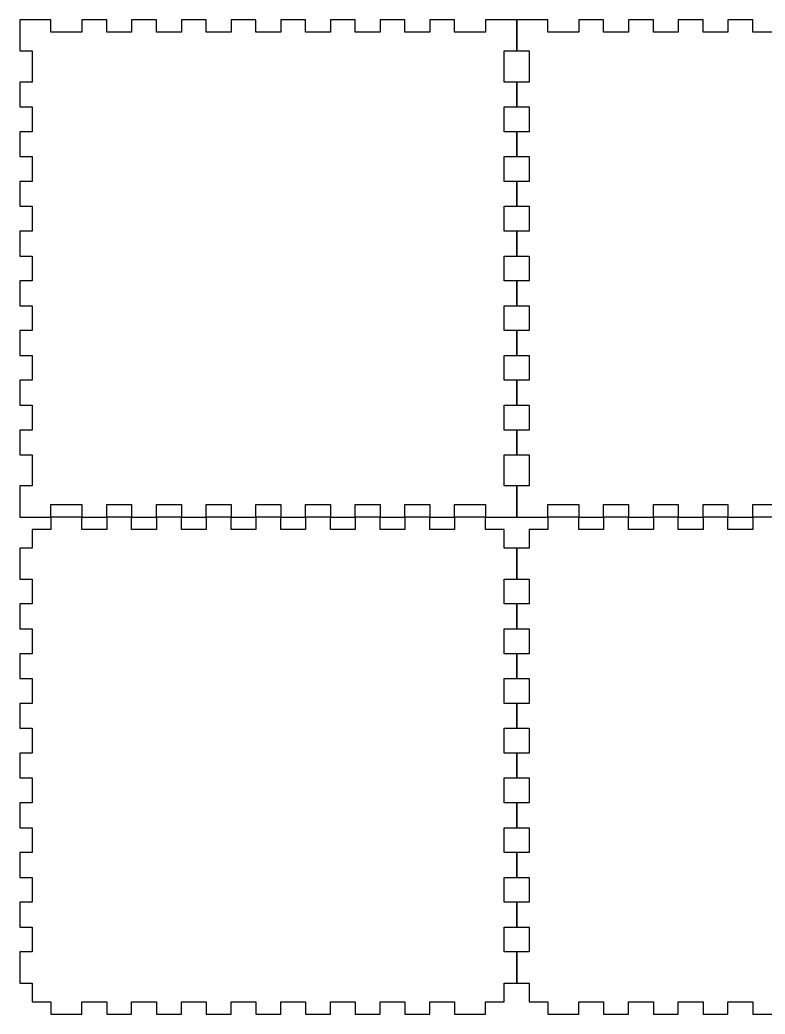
# Model space of a CAD drawing. Header units: centimetres. Extents: x -12 to 12, y -8 to 8.
# Drawn here: x -12 to 0, y -8 to 8 of the extents above; entities that cross this region are included whole.
import ezdxf

# ---------------------------------------------------------------- set-up
doc = ezdxf.new("R2010")
doc.units = ezdxf.units.CM
doc.header["$MEASUREMENT"] = 0
doc.layers.add('layer 1', color=7, linetype='Continuous')

msp = doc.modelspace()

# ---------------------------------------------------------------- linework, layer by layer
at = {"layer": 'layer 1', "lineweight": 25}
for points in [[(-12, 8), (-12, 8), (-11.5, 8), (-11.5, 8), (-11.5, 8), (-11.5, 8), (-11.5, 7.8), (-11.5, 7.8), (-11.5, 7.8), (-11.5, 7.8), (-11, 7.8), (-11, 7.8), (-11, 7.8), (-11, 7.8), (-11, 8), (-11, 8), (-11, 8), (-11, 8), (-10.6, 8), (-10.6, 8), (-10.6, 8), (-10.6, 8), (-10.6, 7.8), (-10.6, 7.8), (-10.6, 7.8), (-10.6, 7.8), (-10.2, 7.8), (-10.2, 7.8), (-10.2, 7.8), (-10.2, 7.8), (-10.2, 8), (-10.2, 8), (-10.2, 8), (-10.2, 8), (-9.8, 8), (-9.8, 8), (-9.8, 8), (-9.8, 8), (-9.8, 7.8), (-9.8, 7.8), (-9.8, 7.8), (-9.8, 7.8), (-9.4, 7.8), (-9.4, 7.8), (-9.4, 7.8), (-9.4, 7.8), (-9.4, 8), (-9.4, 8), (-9.4, 8), (-9.4, 8), (-9, 8), (-9, 8), (-9, 8), (-9, 8), (-9, 7.8), (-9, 7.8), (-9, 7.8), (-9, 7.8), (-8.6, 7.8), (-8.6, 7.8), (-8.6, 7.8), (-8.6, 7.8), (-8.6, 8), (-8.6, 8), (-8.6, 8), (-8.6, 8), (-8.2, 8), (-8.2, 8), (-8.2, 8), (-8.2, 8), (-8.2, 7.8), (-8.2, 7.8), (-8.2, 7.8), (-8.2, 7.8), (-7.8, 7.8), (-7.8, 7.8), (-7.8, 7.8), (-7.8, 7.8), (-7.8, 8), (-7.8, 8), (-7.8, 8), (-7.8, 8), (-7.4, 8), (-7.4, 8), (-7.4, 8), (-7.4, 8), (-7.4, 7.8), (-7.4, 7.8), (-7.4, 7.8), (-7.4, 7.8), (-7, 7.8), (-7, 7.8), (-7, 7.8), (-7, 7.8), (-7, 8), (-7, 8), (-7, 8), (-7, 8), (-6.6, 8), (-6.6, 8), (-6.6, 8), (-6.6, 8), (-6.6, 7.8), (-6.6, 7.8), (-6.6, 7.8), (-6.6, 7.8), (-6.2, 7.8), (-6.2, 7.8), (-6.2, 7.8), (-6.2, 7.8), (-6.2, 8), (-6.2, 8), (-6.2, 8), (-6.2, 8), (-5.8, 8), (-5.8, 8), (-5.8, 8), (-5.8, 8), (-5.8, 7.8), (-5.8, 7.8), (-5.8, 7.8), (-5.8, 7.8), (-5.4, 7.8), (-5.4, 7.8), (-5.4, 7.8), (-5.4, 7.8), (-5.4, 8), (-5.4, 8), (-5.4, 8), (-5.4, 8), (-5, 8), (-5, 8), (-5, 8), (-5, 8), (-5, 7.8), (-5, 7.8), (-5, 7.8), (-5, 7.8), (-4.5, 7.8), (-4.5, 7.8), (-4.5, 7.8), (-4.5, 7.8), (-4.5, 8), (-4.5, 8), (-4.5, 8), (-4.5, 8), (-4, 8), (-4, 8), (-4, 8), (-4, 8), (-4, 7.5), (-4, 7.5), (-4, 7.5), (-4, 7.5), (-4.2, 7.5), (-4.2, 7.5), (-4.2, 7.5), (-4.2, 7.5), (-4.2, 7), (-4.2, 7), (-4.2, 7), (-4.2, 7), (-4, 7), (-4, 7), (-4, 7), (-4, 7), (-4, 6.6), (-4, 6.6), (-4, 6.6), (-4, 6.6), (-4.2, 6.6), (-4.2, 6.6), (-4.2, 6.6), (-4.2, 6.6), (-4.2, 6.2), (-4.2, 6.2), (-4.2, 6.2), (-4.2, 6.2), (-4, 6.2), (-4, 6.2), (-4, 6.2), (-4, 6.2), (-4, 5.8), (-4, 5.8), (-4, 5.8), (-4, 5.8), (-4.2, 5.8), (-4.2, 5.8), (-4.2, 5.8), (-4.2, 5.8), (-4.2, 5.4), (-4.2, 5.4), (-4.2, 5.4), (-4.2, 5.4), (-4, 5.4), (-4, 5.4), (-4, 5.4), (-4, 5.4), (-4, 5), (-4, 5), (-4, 5), (-4, 5), (-4.2, 5), (-4.2, 5), (-4.2, 5), (-4.2, 5), (-4.2, 4.6), (-4.2, 4.6), (-4.2, 4.6), (-4.2, 4.6), (-4, 4.6), (-4, 4.6), (-4, 4.6), (-4, 4.6), (-4, 4.2), (-4, 4.2), (-4, 4.2), (-4, 4.2), (-4.2, 4.2), (-4.2, 4.2), (-4.2, 4.2), (-4.2, 4.2), (-4.2, 3.8), (-4.2, 3.8), (-4.2, 3.8), (-4.2, 3.8), (-4, 3.8), (-4, 3.8), (-4, 3.8), (-4, 3.8), (-4, 3.4), (-4, 3.4), (-4, 3.4), (-4, 3.4), (-4.2, 3.4), (-4.2, 3.4), (-4.2, 3.4), (-4.2, 3.4), (-4.2, 3), (-4.2, 3), (-4.2, 3), (-4.2, 3), (-4, 3), (-4, 3), (-4, 3), (-4, 3), (-4, 2.6), (-4, 2.6), (-4, 2.6), (-4, 2.6), (-4.2, 2.6), (-4.2, 2.6), (-4.2, 2.6), (-4.2, 2.6), (-4.2, 2.2), (-4.2, 2.2), (-4.2, 2.2), (-4.2, 2.2), (-4, 2.2), (-4, 2.2), (-4, 2.2), (-4, 2.2), (-4, 1.8), (-4, 1.8), (-4, 1.8), (-4, 1.8), (-4.2, 1.8), (-4.2, 1.8), (-4.2, 1.8), (-4.2, 1.8), (-4.2, 1.4), (-4.2, 1.4), (-4.2, 1.4), (-4.2, 1.4), (-4, 1.4), (-4, 1.4), (-4, 1.4), (-4, 1.4), (-4, 1), (-4, 1), (-4, 1), (-4, 1), (-4.2, 1), (-4.2, 1), (-4.2, 1), (-4.2, 1), (-4.2, 0.5), (-4.2, 0.5), (-4.2, 0.5), (-4.2, 0.5), (-4, 0.5), (-4, 0.5), (-4, 0.5), (-4, 0.5), (-4, 0), (-4, 0), (-4, 0), (-4, 0), (-4.5, 0), (-4.5, 0), (-4.5, 0), (-4.5, 0), (-4.5, 0.2), (-4.5, 0.2), (-4.5, 0.2), (-4.5, 0.2), (-5, 0.2), (-5, 0.2), (-5, 0.2), (-5, 0.2), (-5, 0), (-5, 0), (-5, 0), (-5, 0), (-5.4, 0), (-5.4, 0), (-5.4, 0), (-5.4, 0), (-5.4, 0.2), (-5.4, 0.2), (-5.4, 0.2), (-5.4, 0.2), (-5.8, 0.2), (-5.8, 0.2), (-5.8, 0.2), (-5.8, 0.2), (-5.8, 0), (-5.8, 0), (-5.8, 0), (-5.8, 0), (-6.2, 0), (-6.2, 0), (-6.2, 0), (-6.2, 0), (-6.2, 0.2), (-6.2, 0.2), (-6.2, 0.2), (-6.2, 0.2), (-6.6, 0.2), (-6.6, 0.2), (-6.6, 0.2), (-6.6, 0.2), (-6.6, 0), (-6.6, 0), (-6.6, 0), (-6.6, 0), (-7, 0), (-7, 0), (-7, 0), (-7, 0), (-7, 0.2), (-7, 0.2), (-7, 0.2), (-7, 0.2), (-7.4, 0.2), (-7.4, 0.2), (-7.4, 0.2), (-7.4, 0.2), (-7.4, 0), (-7.4, 0), (-7.4, 0), (-7.4, 0), (-7.8, 0), (-7.8, 0), (-7.8, 0), (-7.8, 0), (-7.8, 0.2), (-7.8, 0.2), (-7.8, 0.2), (-7.8, 0.2), (-8.2, 0.2), (-8.2, 0.2), (-8.2, 0.2), (-8.2, 0.2), (-8.2, 0), (-8.2, 0), (-8.2, 0), (-8.2, 0), (-8.6, 0), (-8.6, 0), (-8.6, 0), (-8.6, 0), (-8.6, 0.2), (-8.6, 0.2), (-8.6, 0.2), (-8.6, 0.2), (-9, 0.2), (-9, 0.2), (-9, 0.2), (-9, 0.2), (-9, 0), (-9, 0), (-9, 0), (-9, 0), (-9.4, 0), (-9.4, 0), (-9.4, 0), (-9.4, 0), (-9.4, 0.2), (-9.4, 0.2), (-9.4, 0.2), (-9.4, 0.2), (-9.8, 0.2), (-9.8, 0.2), (-9.8, 0.2), (-9.8, 0.2), (-9.8, 0), (-9.8, 0), (-9.8, 0), (-9.8, 0), (-10.2, 0), (-10.2, 0), (-10.2, 0), (-10.2, 0), (-10.2, 0.2), (-10.2, 0.2), (-10.2, 0.2), (-10.2, 0.2), (-10.6, 0.2), (-10.6, 0.2), (-10.6, 0.2), (-10.6, 0.2), (-10.6, 0), (-10.6, 0), (-10.6, 0), (-10.6, 0), (-11, 0), (-11, 0), (-11, 0), (-11, 0), (-11, 0.2), (-11, 0.2), (-11, 0.2), (-11, 0.2), (-11.5, 0.2), (-11.5, 0.2), (-11.5, 0.2), (-11.5, 0.2), (-11.5, 0), (-11.5, 0), (-11.5, 0), (-11.5, 0), (-12, 0), (-12, 0), (-12, 0), (-12, 0), (-12, 0.5), (-12, 0.5), (-12, 0.5), (-12, 0.5), (-11.8, 0.5), (-11.8, 0.5), (-11.8, 0.5), (-11.8, 0.5), (-11.8, 1), (-11.8, 1), (-11.8, 1), (-11.8, 1), (-12, 1), (-12, 1), (-12, 1), (-12, 1), (-12, 1.4), (-12, 1.4), (-12, 1.4), (-12, 1.4), (-11.8, 1.4), (-11.8, 1.4), (-11.8, 1.4), (-11.8, 1.4), (-11.8, 1.8), (-11.8, 1.8), (-11.8, 1.8), (-11.8, 1.8), (-12, 1.8), (-12, 1.8), (-12, 1.8), (-12, 1.8), (-12, 2.2), (-12, 2.2), (-12, 2.2), (-12, 2.2), (-11.8, 2.2), (-11.8, 2.2), (-11.8, 2.2), (-11.8, 2.2), (-11.8, 2.6), (-11.8, 2.6), (-11.8, 2.6), (-11.8, 2.6), (-12, 2.6), (-12, 2.6), (-12, 2.6), (-12, 2.6), (-12, 3), (-12, 3), (-12, 3), (-12, 3), (-11.8, 3), (-11.8, 3), (-11.8, 3), (-11.8, 3), (-11.8, 3.4), (-11.8, 3.4), (-11.8, 3.4), (-11.8, 3.4), (-12, 3.4), (-12, 3.4), (-12, 3.4), (-12, 3.4), (-12, 3.8), (-12, 3.8), (-12, 3.8), (-12, 3.8), (-11.8, 3.8), (-11.8, 3.8), (-11.8, 3.8), (-11.8, 3.8), (-11.8, 4.2), (-11.8, 4.2), (-11.8, 4.2), (-11.8, 4.2), (-12, 4.2), (-12, 4.2), (-12, 4.2), (-12, 4.2), (-12, 4.6), (-12, 4.6), (-12, 4.6), (-12, 4.6), (-11.8, 4.6), (-11.8, 4.6), (-11.8, 4.6), (-11.8, 4.6), (-11.8, 5), (-11.8, 5), (-11.8, 5), (-11.8, 5), (-12, 5), (-12, 5), (-12, 5), (-12, 5), (-12, 5.4), (-12, 5.4), (-12, 5.4), (-12, 5.4), (-11.8, 5.4), (-11.8, 5.4), (-11.8, 5.4), (-11.8, 5.4), (-11.8, 5.8), (-11.8, 5.8), (-11.8, 5.8), (-11.8, 5.8), (-12, 5.8), (-12, 5.8), (-12, 5.8), (-12, 5.8), (-12, 6.2), (-12, 6.2), (-12, 6.2), (-12, 6.2), (-11.8, 6.2), (-11.8, 6.2), (-11.8, 6.2), (-11.8, 6.2), (-11.8, 6.6), (-11.8, 6.6), (-11.8, 6.6), (-11.8, 6.6), (-12, 6.6), (-12, 6.6), (-12, 6.6), (-12, 6.6), (-12, 7), (-12, 7), (-12, 7), (-12, 7), (-11.8, 7), (-11.8, 7), (-11.8, 7), (-11.8, 7), (-11.8, 7.5), (-11.8, 7.5), (-11.8, 7.5), (-11.8, 7.5), (-12, 7.5), (-12, 7.5), (-12, 7.5), (-12, 7.5), (-12, 8), (-12, 8)], [(-4, 8), (-4, 8), (-3.5, 8), (-3.5, 8), (-3.5, 8), (-3.5, 8), (-3.5, 7.8), (-3.5, 7.8), (-3.5, 7.8), (-3.5, 7.8), (-3, 7.8), (-3, 7.8), (-3, 7.8), (-3, 7.8), (-3, 8), (-3, 8), (-3, 8), (-3, 8), (-2.6, 8), (-2.6, 8), (-2.6, 8), (-2.6, 8), (-2.6, 7.8), (-2.6, 7.8), (-2.6, 7.8), (-2.6, 7.8), (-2.2, 7.8), (-2.2, 7.8), (-2.2, 7.8), (-2.2, 7.8), (-2.2, 8), (-2.2, 8), (-2.2, 8), (-2.2, 8), (-1.8, 8), (-1.8, 8), (-1.8, 8), (-1.8, 8), (-1.8, 7.8), (-1.8, 7.8), (-1.8, 7.8), (-1.8, 7.8), (-1.4, 7.8), (-1.4, 7.8), (-1.4, 7.8), (-1.4, 7.8), (-1.4, 8), (-1.4, 8), (-1.4, 8), (-1.4, 8), (-1, 8), (-1, 8), (-1, 8), (-1, 8), (-1, 7.8), (-1, 7.8), (-1, 7.8), (-1, 7.8), (-0.6, 7.8), (-0.6, 7.8), (-0.6, 7.8), (-0.6, 7.8), (-0.6, 8), (-0.6, 8), (-0.6, 8), (-0.6, 8), (-0.2, 8), (-0.2, 8), (-0.2, 8), (-0.2, 8), (-0.2, 7.8), (-0.2, 7.8), (-0.2, 7.8), (-0.2, 7.8), (0.2, 7.8), (0.2, 7.8), (0.2, 7.8), (0.2, 7.8), (0.2, 8), (0.2, 8), (0.2, 8), (0.2, 8), (0.6, 8), (0.6, 8), (0.6, 8), (0.6, 8), (0.6, 7.8), (0.6, 7.8), (0.6, 7.8), (0.6, 7.8), (1, 7.8), (1, 7.8), (1, 7.8), (1, 7.8), (1, 8), (1, 8), (1, 8), (1, 8), (1.4, 8), (1.4, 8), (1.4, 8), (1.4, 8), (1.4, 7.8), (1.4, 7.8), (1.4, 7.8), (1.4, 7.8), (1.8, 7.8), (1.8, 7.8), (1.8, 7.8), (1.8, 7.8), (1.8, 8), (1.8, 8), (1.8, 8), (1.8, 8), (2.2, 8), (2.2, 8), (2.2, 8), (2.2, 8), (2.2, 7.8), (2.2, 7.8), (2.2, 7.8), (2.2, 7.8), (2.6, 7.8), (2.6, 7.8), (2.6, 7.8), (2.6, 7.8), (2.6, 8), (2.6, 8), (2.6, 8), (2.6, 8), (3, 8), (3, 8), (3, 8), (3, 8), (3, 7.8), (3, 7.8), (3, 7.8), (3, 7.8), (3.5, 7.8), (3.5, 7.8), (3.5, 7.8), (3.5, 7.8), (3.5, 8), (3.5, 8), (3.5, 8), (3.5, 8), (4, 8), (4, 8), (4, 8), (4, 8), (4, 7.5), (4, 7.5), (4, 7.5), (4, 7.5), (3.8, 7.5), (3.8, 7.5), (3.8, 7.5), (3.8, 7.5), (3.8, 7), (3.8, 7), (3.8, 7), (3.8, 7), (4, 7), (4, 7), (4, 7), (4, 7), (4, 6.6), (4, 6.6), (4, 6.6), (4, 6.6), (3.8, 6.6), (3.8, 6.6), (3.8, 6.6), (3.8, 6.6), (3.8, 6.2), (3.8, 6.2), (3.8, 6.2), (3.8, 6.2), (4, 6.2), (4, 6.2), (4, 6.2), (4, 6.2), (4, 5.8), (4, 5.8), (4, 5.8), (4, 5.8), (3.8, 5.8), (3.8, 5.8), (3.8, 5.8), (3.8, 5.8), (3.8, 5.4), (3.8, 5.4), (3.8, 5.4), (3.8, 5.4), (4, 5.4), (4, 5.4), (4, 5.4), (4, 5.4), (4, 5), (4, 5), (4, 5), (4, 5), (3.8, 5), (3.8, 5), (3.8, 5), (3.8, 5), (3.8, 4.6), (3.8, 4.6), (3.8, 4.6), (3.8, 4.6), (4, 4.6), (4, 4.6), (4, 4.6), (4, 4.6), (4, 4.2), (4, 4.2), (4, 4.2), (4, 4.2), (3.8, 4.2), (3.8, 4.2), (3.8, 4.2), (3.8, 4.2), (3.8, 3.8), (3.8, 3.8), (3.8, 3.8), (3.8, 3.8), (4, 3.8), (4, 3.8), (4, 3.8), (4, 3.8), (4, 3.4), (4, 3.4), (4, 3.4), (4, 3.4), (3.8, 3.4), (3.8, 3.4), (3.8, 3.4), (3.8, 3.4), (3.8, 3), (3.8, 3), (3.8, 3), (3.8, 3), (4, 3), (4, 3), (4, 3), (4, 3), (4, 2.6), (4, 2.6), (4, 2.6), (4, 2.6), (3.8, 2.6), (3.8, 2.6), (3.8, 2.6), (3.8, 2.6), (3.8, 2.2), (3.8, 2.2), (3.8, 2.2), (3.8, 2.2), (4, 2.2), (4, 2.2), (4, 2.2), (4, 2.2), (4, 1.8), (4, 1.8), (4, 1.8), (4, 1.8), (3.8, 1.8), (3.8, 1.8), (3.8, 1.8), (3.8, 1.8), (3.8, 1.4), (3.8, 1.4), (3.8, 1.4), (3.8, 1.4), (4, 1.4), (4, 1.4), (4, 1.4), (4, 1.4), (4, 1), (4, 1), (4, 1), (4, 1), (3.8, 1), (3.8, 1), (3.8, 1), (3.8, 1), (3.8, 0.5), (3.8, 0.5), (3.8, 0.5), (3.8, 0.5), (4, 0.5), (4, 0.5), (4, 0.5), (4, 0.5), (4, 0), (4, 0), (4, 0), (4, 0), (3.5, 0), (3.5, 0), (3.5, 0), (3.5, 0), (3.5, 0.2), (3.5, 0.2), (3.5, 0.2), (3.5, 0.2), (3, 0.2), (3, 0.2), (3, 0.2), (3, 0.2), (3, 0), (3, 0), (3, 0), (3, 0), (2.6, 0), (2.6, 0), (2.6, 0), (2.6, 0), (2.6, 0.2), (2.6, 0.2), (2.6, 0.2), (2.6, 0.2), (2.2, 0.2), (2.2, 0.2), (2.2, 0.2), (2.2, 0.2), (2.2, 0), (2.2, 0), (2.2, 0), (2.2, 0), (1.8, 0), (1.8, 0), (1.8, 0), (1.8, 0), (1.8, 0.2), (1.8, 0.2), (1.8, 0.2), (1.8, 0.2), (1.4, 0.2), (1.4, 0.2), (1.4, 0.2), (1.4, 0.2), (1.4, 0), (1.4, 0), (1.4, 0), (1.4, 0), (1, 0), (1, 0), (1, 0), (1, 0), (1, 0.2), (1, 0.2), (1, 0.2), (1, 0.2), (0.6, 0.2), (0.6, 0.2), (0.6, 0.2), (0.6, 0.2), (0.6, 0), (0.6, 0), (0.6, 0), (0.6, 0), (0.2, 0), (0.2, 0), (0.2, 0), (0.2, 0), (0.2, 0.2), (0.2, 0.2), (0.2, 0.2), (0.2, 0.2), (-0.2, 0.2), (-0.2, 0.2), (-0.2, 0.2), (-0.2, 0.2), (-0.2, 0), (-0.2, 0), (-0.2, 0), (-0.2, 0), (-0.6, 0), (-0.6, 0), (-0.6, 0), (-0.6, 0), (-0.6, 0.2), (-0.6, 0.2), (-0.6, 0.2), (-0.6, 0.2), (-1, 0.2), (-1, 0.2), (-1, 0.2), (-1, 0.2), (-1, 0), (-1, 0), (-1, 0), (-1, 0), (-1.4, 0), (-1.4, 0), (-1.4, 0), (-1.4, 0), (-1.4, 0.2), (-1.4, 0.2), (-1.4, 0.2), (-1.4, 0.2), (-1.8, 0.2), (-1.8, 0.2), (-1.8, 0.2), (-1.8, 0.2), (-1.8, 0), (-1.8, 0), (-1.8, 0), (-1.8, 0), (-2.2, 0), (-2.2, 0), (-2.2, 0), (-2.2, 0), (-2.2, 0.2), (-2.2, 0.2), (-2.2, 0.2), (-2.2, 0.2), (-2.6, 0.2), (-2.6, 0.2), (-2.6, 0.2), (-2.6, 0.2), (-2.6, 0), (-2.6, 0), (-2.6, 0), (-2.6, 0), (-3, 0), (-3, 0), (-3, 0), (-3, 0), (-3, 0.2), (-3, 0.2), (-3, 0.2), (-3, 0.2), (-3.5, 0.2), (-3.5, 0.2), (-3.5, 0.2), (-3.5, 0.2), (-3.5, 0), (-3.5, 0), (-3.5, 0), (-3.5, 0), (-4, 0), (-4, 0), (-4, 0), (-4, 0), (-4, 0.5), (-4, 0.5), (-4, 0.5), (-4, 0.5), (-3.8, 0.5), (-3.8, 0.5), (-3.8, 0.5), (-3.8, 0.5), (-3.8, 1), (-3.8, 1), (-3.8, 1), (-3.8, 1), (-4, 1), (-4, 1), (-4, 1), (-4, 1), (-4, 1.4), (-4, 1.4), (-4, 1.4), (-4, 1.4), (-3.8, 1.4), (-3.8, 1.4), (-3.8, 1.4), (-3.8, 1.4), (-3.8, 1.8), (-3.8, 1.8), (-3.8, 1.8), (-3.8, 1.8), (-4, 1.8), (-4, 1.8), (-4, 1.8), (-4, 1.8), (-4, 2.2), (-4, 2.2), (-4, 2.2), (-4, 2.2), (-3.8, 2.2), (-3.8, 2.2), (-3.8, 2.2), (-3.8, 2.2), (-3.8, 2.6), (-3.8, 2.6), (-3.8, 2.6), (-3.8, 2.6), (-4, 2.6), (-4, 2.6), (-4, 2.6), (-4, 2.6), (-4, 3), (-4, 3), (-4, 3), (-4, 3), (-3.8, 3), (-3.8, 3), (-3.8, 3), (-3.8, 3), (-3.8, 3.4), (-3.8, 3.4), (-3.8, 3.4), (-3.8, 3.4), (-4, 3.4), (-4, 3.4), (-4, 3.4), (-4, 3.4), (-4, 3.8), (-4, 3.8), (-4, 3.8), (-4, 3.8), (-3.8, 3.8), (-3.8, 3.8), (-3.8, 3.8), (-3.8, 3.8), (-3.8, 4.2), (-3.8, 4.2), (-3.8, 4.2), (-3.8, 4.2), (-4, 4.2), (-4, 4.2), (-4, 4.2), (-4, 4.2), (-4, 4.6), (-4, 4.6), (-4, 4.6), (-4, 4.6), (-3.8, 4.6), (-3.8, 4.6), (-3.8, 4.6), (-3.8, 4.6), (-3.8, 5), (-3.8, 5), (-3.8, 5), (-3.8, 5), (-4, 5), (-4, 5), (-4, 5), (-4, 5), (-4, 5.4), (-4, 5.4), (-4, 5.4), (-4, 5.4), (-3.8, 5.4), (-3.8, 5.4), (-3.8, 5.4), (-3.8, 5.4), (-3.8, 5.8), (-3.8, 5.8), (-3.8, 5.8), (-3.8, 5.8), (-4, 5.8), (-4, 5.8), (-4, 5.8), (-4, 5.8), (-4, 6.2), (-4, 6.2), (-4, 6.2), (-4, 6.2), (-3.8, 6.2), (-3.8, 6.2), (-3.8, 6.2), (-3.8, 6.2), (-3.8, 6.6), (-3.8, 6.6), (-3.8, 6.6), (-3.8, 6.6), (-4, 6.6), (-4, 6.6), (-4, 6.6), (-4, 6.6), (-4, 7), (-4, 7), (-4, 7), (-4, 7), (-3.8, 7), (-3.8, 7), (-3.8, 7), (-3.8, 7), (-3.8, 7.5), (-3.8, 7.5), (-3.8, 7.5), (-3.8, 7.5), (-4, 7.5), (-4, 7.5), (-4, 7.5), (-4, 7.5), (-4, 8), (-4, 8)], [(-11.8, -0.2), (-11.8, -0.2), (-11.5, -0.2), (-11.5, -0.2), (-11.5, -0.2), (-11.5, -0.2), (-11.5, 0), (-11.5, 0), (-11.5, 0), (-11.5, 0), (-11, 0), (-11, 0), (-11, 0), (-11, 0), (-11, -0.2), (-11, -0.2), (-11, -0.2), (-11, -0.2), (-10.6, -0.2), (-10.6, -0.2), (-10.6, -0.2), (-10.6, -0.2), (-10.6, 0), (-10.6, 0), (-10.6, 0), (-10.6, 0), (-10.2, 0), (-10.2, 0), (-10.2, 0), (-10.2, 0), (-10.2, -0.2), (-10.2, -0.2), (-10.2, -0.2), (-10.2, -0.2), (-9.8, -0.2), (-9.8, -0.2), (-9.8, -0.2), (-9.8, -0.2), (-9.8, 0), (-9.8, 0), (-9.8, 0), (-9.8, 0), (-9.4, 0), (-9.4, 0), (-9.4, 0), (-9.4, 0), (-9.4, -0.2), (-9.4, -0.2), (-9.4, -0.2), (-9.4, -0.2), (-9, -0.2), (-9, -0.2), (-9, -0.2), (-9, -0.2), (-9, 0), (-9, 0), (-9, 0), (-9, 0), (-8.6, 0), (-8.6, 0), (-8.6, 0), (-8.6, 0), (-8.6, -0.2), (-8.6, -0.2), (-8.6, -0.2), (-8.6, -0.2), (-8.2, -0.2), (-8.2, -0.2), (-8.2, -0.2), (-8.2, -0.2), (-8.2, 0), (-8.2, 0), (-8.2, 0), (-8.2, 0), (-7.8, 0), (-7.8, 0), (-7.8, 0), (-7.8, 0), (-7.8, -0.2), (-7.8, -0.2), (-7.8, -0.2), (-7.8, -0.2), (-7.4, -0.2), (-7.4, -0.2), (-7.4, -0.2), (-7.4, -0.2), (-7.4, 0), (-7.4, 0), (-7.4, 0), (-7.4, 0), (-7, 0), (-7, 0), (-7, 0), (-7, 0), (-7, -0.2), (-7, -0.2), (-7, -0.2), (-7, -0.2), (-6.6, -0.2), (-6.6, -0.2), (-6.6, -0.2), (-6.6, -0.2), (-6.6, 0), (-6.6, 0), (-6.6, 0), (-6.6, 0), (-6.2, 0), (-6.2, 0), (-6.2, 0), (-6.2, 0), (-6.2, -0.2), (-6.2, -0.2), (-6.2, -0.2), (-6.2, -0.2), (-5.8, -0.2), (-5.8, -0.2), (-5.8, -0.2), (-5.8, -0.2), (-5.8, 0), (-5.8, 0), (-5.8, 0), (-5.8, 0), (-5.4, 0), (-5.4, 0), (-5.4, 0), (-5.4, 0), (-5.4, -0.2), (-5.4, -0.2), (-5.4, -0.2), (-5.4, -0.2), (-5, -0.2), (-5, -0.2), (-5, -0.2), (-5, -0.2), (-5, 0), (-5, 0), (-5, 0), (-5, 0), (-4.5, 0), (-4.5, 0), (-4.5, 0), (-4.5, 0), (-4.5, -0.2), (-4.5, -0.2), (-4.5, -0.2), (-4.5, -0.2), (-4.2, -0.2), (-4.2, -0.2), (-4.2, -0.2), (-4.2, -0.2), (-4.2, -0.5), (-4.2, -0.5), (-4.2, -0.5), (-4.2, -0.5), (-4, -0.5), (-4, -0.5), (-4, -0.5), (-4, -0.5), (-4, -1), (-4, -1), (-4, -1), (-4, -1), (-4.2, -1), (-4.2, -1), (-4.2, -1), (-4.2, -1), (-4.2, -1.4), (-4.2, -1.4), (-4.2, -1.4), (-4.2, -1.4), (-4, -1.4), (-4, -1.4), (-4, -1.4), (-4, -1.4), (-4, -1.8), (-4, -1.8), (-4, -1.8), (-4, -1.8), (-4.2, -1.8), (-4.2, -1.8), (-4.2, -1.8), (-4.2, -1.8), (-4.2, -2.2), (-4.2, -2.2), (-4.2, -2.2), (-4.2, -2.2), (-4, -2.2), (-4, -2.2), (-4, -2.2), (-4, -2.2), (-4, -2.6), (-4, -2.6), (-4, -2.6), (-4, -2.6), (-4.2, -2.6), (-4.2, -2.6), (-4.2, -2.6), (-4.2, -2.6), (-4.2, -3), (-4.2, -3), (-4.2, -3), (-4.2, -3), (-4, -3), (-4, -3), (-4, -3), (-4, -3), (-4, -3.4), (-4, -3.4), (-4, -3.4), (-4, -3.4), (-4.2, -3.4), (-4.2, -3.4), (-4.2, -3.4), (-4.2, -3.4), (-4.2, -3.8), (-4.2, -3.8), (-4.2, -3.8), (-4.2, -3.8), (-4, -3.8), (-4, -3.8), (-4, -3.8), (-4, -3.8), (-4, -4.2), (-4, -4.2), (-4, -4.2), (-4, -4.2), (-4.2, -4.2), (-4.2, -4.2), (-4.2, -4.2), (-4.2, -4.2), (-4.2, -4.6), (-4.2, -4.6), (-4.2, -4.6), (-4.2, -4.6), (-4, -4.6), (-4, -4.6), (-4, -4.6), (-4, -4.6), (-4, -5), (-4, -5), (-4, -5), (-4, -5), (-4.2, -5), (-4.2, -5), (-4.2, -5), (-4.2, -5), (-4.2, -5.4), (-4.2, -5.4), (-4.2, -5.4), (-4.2, -5.4), (-4, -5.4), (-4, -5.4), (-4, -5.4), (-4, -5.4), (-4, -5.8), (-4, -5.8), (-4, -5.8), (-4, -5.8), (-4.2, -5.8), (-4.2, -5.8), (-4.2, -5.8), (-4.2, -5.8), (-4.2, -6.2), (-4.2, -6.2), (-4.2, -6.2), (-4.2, -6.2), (-4, -6.2), (-4, -6.2), (-4, -6.2), (-4, -6.2), (-4, -6.6), (-4, -6.6), (-4, -6.6), (-4, -6.6), (-4.2, -6.6), (-4.2, -6.6), (-4.2, -6.6), (-4.2, -6.6), (-4.2, -7), (-4.2, -7), (-4.2, -7), (-4.2, -7), (-4, -7), (-4, -7), (-4, -7), (-4, -7), (-4, -7.5), (-4, -7.5), (-4, -7.5), (-4, -7.5), (-4.2, -7.5), (-4.2, -7.5), (-4.2, -7.5), (-4.2, -7.5), (-4.2, -7.8), (-4.2, -7.8), (-4.2, -7.8), (-4.2, -7.8), (-4.5, -7.8), (-4.5, -7.8), (-4.5, -7.8), (-4.5, -7.8), (-4.5, -8), (-4.5, -8), (-4.5, -8), (-4.5, -8), (-5, -8), (-5, -8), (-5, -8), (-5, -8), (-5, -7.8), (-5, -7.8), (-5, -7.8), (-5, -7.8), (-5.4, -7.8), (-5.4, -7.8), (-5.4, -7.8), (-5.4, -7.8), (-5.4, -8), (-5.4, -8), (-5.4, -8), (-5.4, -8), (-5.8, -8), (-5.8, -8), (-5.8, -8), (-5.8, -8), (-5.8, -7.8), (-5.8, -7.8), (-5.8, -7.8), (-5.8, -7.8), (-6.2, -7.8), (-6.2, -7.8), (-6.2, -7.8), (-6.2, -7.8), (-6.2, -8), (-6.2, -8), (-6.2, -8), (-6.2, -8), (-6.6, -8), (-6.6, -8), (-6.6, -8), (-6.6, -8), (-6.6, -7.8), (-6.6, -7.8), (-6.6, -7.8), (-6.6, -7.8), (-7, -7.8), (-7, -7.8), (-7, -7.8), (-7, -7.8), (-7, -8), (-7, -8), (-7, -8), (-7, -8), (-7.4, -8), (-7.4, -8), (-7.4, -8), (-7.4, -8), (-7.4, -7.8), (-7.4, -7.8), (-7.4, -7.8), (-7.4, -7.8), (-7.8, -7.8), (-7.8, -7.8), (-7.8, -7.8), (-7.8, -7.8), (-7.8, -8), (-7.8, -8), (-7.8, -8), (-7.8, -8), (-8.2, -8), (-8.2, -8), (-8.2, -8), (-8.2, -8), (-8.2, -7.8), (-8.2, -7.8), (-8.2, -7.8), (-8.2, -7.8), (-8.6, -7.8), (-8.6, -7.8), (-8.6, -7.8), (-8.6, -7.8), (-8.6, -8), (-8.6, -8), (-8.6, -8), (-8.6, -8), (-9, -8), (-9, -8), (-9, -8), (-9, -8), (-9, -7.8), (-9, -7.8), (-9, -7.8), (-9, -7.8), (-9.4, -7.8), (-9.4, -7.8), (-9.4, -7.8), (-9.4, -7.8), (-9.4, -8), (-9.4, -8), (-9.4, -8), (-9.4, -8), (-9.8, -8), (-9.8, -8), (-9.8, -8), (-9.8, -8), (-9.8, -7.8), (-9.8, -7.8), (-9.8, -7.8), (-9.8, -7.8), (-10.2, -7.8), (-10.2, -7.8), (-10.2, -7.8), (-10.2, -7.8), (-10.2, -8), (-10.2, -8), (-10.2, -8), (-10.2, -8), (-10.6, -8), (-10.6, -8), (-10.6, -8), (-10.6, -8), (-10.6, -7.8), (-10.6, -7.8), (-10.6, -7.8), (-10.6, -7.8), (-11, -7.8), (-11, -7.8), (-11, -7.8), (-11, -7.8), (-11, -8), (-11, -8), (-11, -8), (-11, -8), (-11.5, -8), (-11.5, -8), (-11.5, -8), (-11.5, -8), (-11.5, -7.8), (-11.5, -7.8), (-11.5, -7.8), (-11.5, -7.8), (-11.8, -7.8), (-11.8, -7.8), (-11.8, -7.8), (-11.8, -7.8), (-11.8, -7.5), (-11.8, -7.5), (-11.8, -7.5), (-11.8, -7.5), (-12, -7.5), (-12, -7.5), (-12, -7.5), (-12, -7.5), (-12, -7), (-12, -7), (-12, -7), (-12, -7), (-11.8, -7), (-11.8, -7), (-11.8, -7), (-11.8, -7), (-11.8, -6.6), (-11.8, -6.6), (-11.8, -6.6), (-11.8, -6.6), (-12, -6.6), (-12, -6.6), (-12, -6.6), (-12, -6.6), (-12, -6.2), (-12, -6.2), (-12, -6.2), (-12, -6.2), (-11.8, -6.2), (-11.8, -6.2), (-11.8, -6.2), (-11.8, -6.2), (-11.8, -5.8), (-11.8, -5.8), (-11.8, -5.8), (-11.8, -5.8), (-12, -5.8), (-12, -5.8), (-12, -5.8), (-12, -5.8), (-12, -5.4), (-12, -5.4), (-12, -5.4), (-12, -5.4), (-11.8, -5.4), (-11.8, -5.4), (-11.8, -5.4), (-11.8, -5.4), (-11.8, -5), (-11.8, -5), (-11.8, -5), (-11.8, -5), (-12, -5), (-12, -5), (-12, -5), (-12, -5), (-12, -4.6), (-12, -4.6), (-12, -4.6), (-12, -4.6), (-11.8, -4.6), (-11.8, -4.6), (-11.8, -4.6), (-11.8, -4.6), (-11.8, -4.2), (-11.8, -4.2), (-11.8, -4.2), (-11.8, -4.2), (-12, -4.2), (-12, -4.2), (-12, -4.2), (-12, -4.2), (-12, -3.8), (-12, -3.8), (-12, -3.8), (-12, -3.8), (-11.8, -3.8), (-11.8, -3.8), (-11.8, -3.8), (-11.8, -3.8), (-11.8, -3.4), (-11.8, -3.4), (-11.8, -3.4), (-11.8, -3.4), (-12, -3.4), (-12, -3.4), (-12, -3.4), (-12, -3.4), (-12, -3), (-12, -3), (-12, -3), (-12, -3), (-11.8, -3), (-11.8, -3), (-11.8, -3), (-11.8, -3), (-11.8, -2.6), (-11.8, -2.6), (-11.8, -2.6), (-11.8, -2.6), (-12, -2.6), (-12, -2.6), (-12, -2.6), (-12, -2.6), (-12, -2.2), (-12, -2.2), (-12, -2.2), (-12, -2.2), (-11.8, -2.2), (-11.8, -2.2), (-11.8, -2.2), (-11.8, -2.2), (-11.8, -1.8), (-11.8, -1.8), (-11.8, -1.8), (-11.8, -1.8), (-12, -1.8), (-12, -1.8), (-12, -1.8), (-12, -1.8), (-12, -1.4), (-12, -1.4), (-12, -1.4), (-12, -1.4), (-11.8, -1.4), (-11.8, -1.4), (-11.8, -1.4), (-11.8, -1.4), (-11.8, -1), (-11.8, -1), (-11.8, -1), (-11.8, -1), (-12, -1), (-12, -1), (-12, -1), (-12, -1), (-12, -0.5), (-12, -0.5), (-12, -0.5), (-12, -0.5), (-11.8, -0.5), (-11.8, -0.5), (-11.8, -0.5), (-11.8, -0.5), (-11.8, -0.2), (-11.8, -0.2)], [(-3.8, -0.2), (-3.8, -0.2), (-3.5, -0.2), (-3.5, -0.2), (-3.5, -0.2), (-3.5, -0.2), (-3.5, 0), (-3.5, 0), (-3.5, 0), (-3.5, 0), (-3, 0), (-3, 0), (-3, 0), (-3, 0), (-3, -0.2), (-3, -0.2), (-3, -0.2), (-3, -0.2), (-2.6, -0.2), (-2.6, -0.2), (-2.6, -0.2), (-2.6, -0.2), (-2.6, 0), (-2.6, 0), (-2.6, 0), (-2.6, 0), (-2.2, 0), (-2.2, 0), (-2.2, 0), (-2.2, 0), (-2.2, -0.2), (-2.2, -0.2), (-2.2, -0.2), (-2.2, -0.2), (-1.8, -0.2), (-1.8, -0.2), (-1.8, -0.2), (-1.8, -0.2), (-1.8, 0), (-1.8, 0), (-1.8, 0), (-1.8, 0), (-1.4, 0), (-1.4, 0), (-1.4, 0), (-1.4, 0), (-1.4, -0.2), (-1.4, -0.2), (-1.4, -0.2), (-1.4, -0.2), (-1, -0.2), (-1, -0.2), (-1, -0.2), (-1, -0.2), (-1, 0), (-1, 0), (-1, 0), (-1, 0), (-0.6, 0), (-0.6, 0), (-0.6, 0), (-0.6, 0), (-0.6, -0.2), (-0.6, -0.2), (-0.6, -0.2), (-0.6, -0.2), (-0.2, -0.2), (-0.2, -0.2), (-0.2, -0.2), (-0.2, -0.2), (-0.2, 0), (-0.2, 0), (-0.2, 0), (-0.2, 0), (0.2, 0), (0.2, 0), (0.2, 0), (0.2, 0), (0.2, -0.2), (0.2, -0.2), (0.2, -0.2), (0.2, -0.2), (0.6, -0.2), (0.6, -0.2), (0.6, -0.2), (0.6, -0.2), (0.6, 0), (0.6, 0), (0.6, 0), (0.6, 0), (1, 0), (1, 0), (1, 0), (1, 0), (1, -0.2), (1, -0.2), (1, -0.2), (1, -0.2), (1.4, -0.2), (1.4, -0.2), (1.4, -0.2), (1.4, -0.2), (1.4, 0), (1.4, 0), (1.4, 0), (1.4, 0), (1.8, 0), (1.8, 0), (1.8, 0), (1.8, 0), (1.8, -0.2), (1.8, -0.2), (1.8, -0.2), (1.8, -0.2), (2.2, -0.2), (2.2, -0.2), (2.2, -0.2), (2.2, -0.2), (2.2, 0), (2.2, 0), (2.2, 0), (2.2, 0), (2.6, 0), (2.6, 0), (2.6, 0), (2.6, 0), (2.6, -0.2), (2.6, -0.2), (2.6, -0.2), (2.6, -0.2), (3, -0.2), (3, -0.2), (3, -0.2), (3, -0.2), (3, 0), (3, 0), (3, 0), (3, 0), (3.5, 0), (3.5, 0), (3.5, 0), (3.5, 0), (3.5, -0.2), (3.5, -0.2), (3.5, -0.2), (3.5, -0.2), (3.8, -0.2), (3.8, -0.2), (3.8, -0.2), (3.8, -0.2), (3.8, -0.5), (3.8, -0.5), (3.8, -0.5), (3.8, -0.5), (4, -0.5), (4, -0.5), (4, -0.5), (4, -0.5), (4, -1), (4, -1), (4, -1), (4, -1), (3.8, -1), (3.8, -1), (3.8, -1), (3.8, -1), (3.8, -1.4), (3.8, -1.4), (3.8, -1.4), (3.8, -1.4), (4, -1.4), (4, -1.4), (4, -1.4), (4, -1.4), (4, -1.8), (4, -1.8), (4, -1.8), (4, -1.8), (3.8, -1.8), (3.8, -1.8), (3.8, -1.8), (3.8, -1.8), (3.8, -2.2), (3.8, -2.2), (3.8, -2.2), (3.8, -2.2), (4, -2.2), (4, -2.2), (4, -2.2), (4, -2.2), (4, -2.6), (4, -2.6), (4, -2.6), (4, -2.6), (3.8, -2.6), (3.8, -2.6), (3.8, -2.6), (3.8, -2.6), (3.8, -3), (3.8, -3), (3.8, -3), (3.8, -3), (4, -3), (4, -3), (4, -3), (4, -3), (4, -3.4), (4, -3.4), (4, -3.4), (4, -3.4), (3.8, -3.4), (3.8, -3.4), (3.8, -3.4), (3.8, -3.4), (3.8, -3.8), (3.8, -3.8), (3.8, -3.8), (3.8, -3.8), (4, -3.8), (4, -3.8), (4, -3.8), (4, -3.8), (4, -4.2), (4, -4.2), (4, -4.2), (4, -4.2), (3.8, -4.2), (3.8, -4.2), (3.8, -4.2), (3.8, -4.2), (3.8, -4.6), (3.8, -4.6), (3.8, -4.6), (3.8, -4.6), (4, -4.6), (4, -4.6), (4, -4.6), (4, -4.6), (4, -5), (4, -5), (4, -5), (4, -5), (3.8, -5), (3.8, -5), (3.8, -5), (3.8, -5), (3.8, -5.4), (3.8, -5.4), (3.8, -5.4), (3.8, -5.4), (4, -5.4), (4, -5.4), (4, -5.4), (4, -5.4), (4, -5.8), (4, -5.8), (4, -5.8), (4, -5.8), (3.8, -5.8), (3.8, -5.8), (3.8, -5.8), (3.8, -5.8), (3.8, -6.2), (3.8, -6.2), (3.8, -6.2), (3.8, -6.2), (4, -6.2), (4, -6.2), (4, -6.2), (4, -6.2), (4, -6.6), (4, -6.6), (4, -6.6), (4, -6.6), (3.8, -6.6), (3.8, -6.6), (3.8, -6.6), (3.8, -6.6), (3.8, -7), (3.8, -7), (3.8, -7), (3.8, -7), (4, -7), (4, -7), (4, -7), (4, -7), (4, -7.5), (4, -7.5), (4, -7.5), (4, -7.5), (3.8, -7.5), (3.8, -7.5), (3.8, -7.5), (3.8, -7.5), (3.8, -7.8), (3.8, -7.8), (3.8, -7.8), (3.8, -7.8), (3.5, -7.8), (3.5, -7.8), (3.5, -7.8), (3.5, -7.8), (3.5, -8), (3.5, -8), (3.5, -8), (3.5, -8), (3, -8), (3, -8), (3, -8), (3, -8), (3, -7.8), (3, -7.8), (3, -7.8), (3, -7.8), (2.6, -7.8), (2.6, -7.8), (2.6, -7.8), (2.6, -7.8), (2.6, -8), (2.6, -8), (2.6, -8), (2.6, -8), (2.2, -8), (2.2, -8), (2.2, -8), (2.2, -8), (2.2, -7.8), (2.2, -7.8), (2.2, -7.8), (2.2, -7.8), (1.8, -7.8), (1.8, -7.8), (1.8, -7.8), (1.8, -7.8), (1.8, -8), (1.8, -8), (1.8, -8), (1.8, -8), (1.4, -8), (1.4, -8), (1.4, -8), (1.4, -8), (1.4, -7.8), (1.4, -7.8), (1.4, -7.8), (1.4, -7.8), (1, -7.8), (1, -7.8), (1, -7.8), (1, -7.8), (1, -8), (1, -8), (1, -8), (1, -8), (0.6, -8), (0.6, -8), (0.6, -8), (0.6, -8), (0.6, -7.8), (0.6, -7.8), (0.6, -7.8), (0.6, -7.8), (0.2, -7.8), (0.2, -7.8), (0.2, -7.8), (0.2, -7.8), (0.2, -8), (0.2, -8), (0.2, -8), (0.2, -8), (-0.2, -8), (-0.2, -8), (-0.2, -8), (-0.2, -8), (-0.2, -7.8), (-0.2, -7.8), (-0.2, -7.8), (-0.2, -7.8), (-0.6, -7.8), (-0.6, -7.8), (-0.6, -7.8), (-0.6, -7.8), (-0.6, -8), (-0.6, -8), (-0.6, -8), (-0.6, -8), (-1, -8), (-1, -8), (-1, -8), (-1, -8), (-1, -7.8), (-1, -7.8), (-1, -7.8), (-1, -7.8), (-1.4, -7.8), (-1.4, -7.8), (-1.4, -7.8), (-1.4, -7.8), (-1.4, -8), (-1.4, -8), (-1.4, -8), (-1.4, -8), (-1.8, -8), (-1.8, -8), (-1.8, -8), (-1.8, -8), (-1.8, -7.8), (-1.8, -7.8), (-1.8, -7.8), (-1.8, -7.8), (-2.2, -7.8), (-2.2, -7.8), (-2.2, -7.8), (-2.2, -7.8), (-2.2, -8), (-2.2, -8), (-2.2, -8), (-2.2, -8), (-2.6, -8), (-2.6, -8), (-2.6, -8), (-2.6, -8), (-2.6, -7.8), (-2.6, -7.8), (-2.6, -7.8), (-2.6, -7.8), (-3, -7.8), (-3, -7.8), (-3, -7.8), (-3, -7.8), (-3, -8), (-3, -8), (-3, -8), (-3, -8), (-3.5, -8), (-3.5, -8), (-3.5, -8), (-3.5, -8), (-3.5, -7.8), (-3.5, -7.8), (-3.5, -7.8), (-3.5, -7.8), (-3.8, -7.8), (-3.8, -7.8), (-3.8, -7.8), (-3.8, -7.8), (-3.8, -7.5), (-3.8, -7.5), (-3.8, -7.5), (-3.8, -7.5), (-4, -7.5), (-4, -7.5), (-4, -7.5), (-4, -7.5), (-4, -7), (-4, -7), (-4, -7), (-4, -7), (-3.8, -7), (-3.8, -7), (-3.8, -7), (-3.8, -7), (-3.8, -6.6), (-3.8, -6.6), (-3.8, -6.6), (-3.8, -6.6), (-4, -6.6), (-4, -6.6), (-4, -6.6), (-4, -6.6), (-4, -6.2), (-4, -6.2), (-4, -6.2), (-4, -6.2), (-3.8, -6.2), (-3.8, -6.2), (-3.8, -6.2), (-3.8, -6.2), (-3.8, -5.8), (-3.8, -5.8), (-3.8, -5.8), (-3.8, -5.8), (-4, -5.8), (-4, -5.8), (-4, -5.8), (-4, -5.8), (-4, -5.4), (-4, -5.4), (-4, -5.4), (-4, -5.4), (-3.8, -5.4), (-3.8, -5.4), (-3.8, -5.4), (-3.8, -5.4), (-3.8, -5), (-3.8, -5), (-3.8, -5), (-3.8, -5), (-4, -5), (-4, -5), (-4, -5), (-4, -5), (-4, -4.6), (-4, -4.6), (-4, -4.6), (-4, -4.6), (-3.8, -4.6), (-3.8, -4.6), (-3.8, -4.6), (-3.8, -4.6), (-3.8, -4.2), (-3.8, -4.2), (-3.8, -4.2), (-3.8, -4.2), (-4, -4.2), (-4, -4.2), (-4, -4.2), (-4, -4.2), (-4, -3.8), (-4, -3.8), (-4, -3.8), (-4, -3.8), (-3.8, -3.8), (-3.8, -3.8), (-3.8, -3.8), (-3.8, -3.8), (-3.8, -3.4), (-3.8, -3.4), (-3.8, -3.4), (-3.8, -3.4), (-4, -3.4), (-4, -3.4), (-4, -3.4), (-4, -3.4), (-4, -3), (-4, -3), (-4, -3), (-4, -3), (-3.8, -3), (-3.8, -3), (-3.8, -3), (-3.8, -3), (-3.8, -2.6), (-3.8, -2.6), (-3.8, -2.6), (-3.8, -2.6), (-4, -2.6), (-4, -2.6), (-4, -2.6), (-4, -2.6), (-4, -2.2), (-4, -2.2), (-4, -2.2), (-4, -2.2), (-3.8, -2.2), (-3.8, -2.2), (-3.8, -2.2), (-3.8, -2.2), (-3.8, -1.8), (-3.8, -1.8), (-3.8, -1.8), (-3.8, -1.8), (-4, -1.8), (-4, -1.8), (-4, -1.8), (-4, -1.8), (-4, -1.4), (-4, -1.4), (-4, -1.4), (-4, -1.4), (-3.8, -1.4), (-3.8, -1.4), (-3.8, -1.4), (-3.8, -1.4), (-3.8, -1), (-3.8, -1), (-3.8, -1), (-3.8, -1), (-4, -1), (-4, -1), (-4, -1), (-4, -1), (-4, -0.5), (-4, -0.5), (-4, -0.5), (-4, -0.5), (-3.8, -0.5), (-3.8, -0.5), (-3.8, -0.5), (-3.8, -0.5), (-3.8, -0.2), (-3.8, -0.2)]]:
    msp.add_open_spline(points, degree=3, knots=[0, 0, 0, 0, 0.006757, 0.006757, 0.006757, 0.006757, 0.013514, 0.013514, 0.013514, 0.013514, 0.02027, 0.02027, 0.02027, 0.02027, 0.027027, 0.027027, 0.027027, 0.027027, 0.033784, 0.033784, 0.033784, 0.033784, 0.040541, 0.040541, 0.040541, 0.040541, 0.047297, 0.047297, 0.047297, 0.047297, 0.054054, 0.054054, 0.054054, 0.054054, 0.060811, 0.060811, 0.060811, 0.060811, 0.067568, 0.067568, 0.067568, 0.067568, 0.074324, 0.074324, 0.074324, 0.074324, 0.081081, 0.081081, 0.081081, 0.081081, 0.087838, 0.087838, 0.087838, 0.087838, 0.094595, 0.094595, 0.094595, 0.094595, 0.101351, 0.101351, 0.101351, 0.101351, 0.108108, 0.108108, 0.108108, 0.108108, 0.114865, 0.114865, 0.114865, 0.114865, 0.121622, 0.121622, 0.121622, 0.121622, 0.128378, 0.128378, 0.128378, 0.128378, 0.135135, 0.135135, 0.135135, 0.135135, 0.141892, 0.141892, 0.141892, 0.141892, 0.148649, 0.148649, 0.148649, 0.148649, 0.155405, 0.155405, 0.155405, 0.155405, 0.162162, 0.162162, 0.162162, 0.162162, 0.168919, 0.168919, 0.168919, 0.168919, 0.175676, 0.175676, 0.175676, 0.175676, 0.182432, 0.182432, 0.182432, 0.182432, 0.189189, 0.189189, 0.189189, 0.189189, 0.195946, 0.195946, 0.195946, 0.195946, 0.202703, 0.202703, 0.202703, 0.202703, 0.209459, 0.209459, 0.209459, 0.209459, 0.216216, 0.216216, 0.216216, 0.216216, 0.222973, 0.222973, 0.222973, 0.222973, 0.22973, 0.22973, 0.22973, 0.22973, 0.236486, 0.236486, 0.236486, 0.236486, 0.243243, 0.243243, 0.243243, 0.243243, 0.25, 0.25, 0.25, 0.25, 0.256757, 0.256757, 0.256757, 0.256757, 0.263514, 0.263514, 0.263514, 0.263514, 0.27027, 0.27027, 0.27027, 0.27027, 0.277027, 0.277027, 0.277027, 0.277027, 0.283784, 0.283784, 0.283784, 0.283784, 0.290541, 0.290541, 0.290541, 0.290541, 0.297297, 0.297297, 0.297297, 0.297297, 0.304054, 0.304054, 0.304054, 0.304054, 0.310811, 0.310811, 0.310811, 0.310811, 0.317568, 0.317568, 0.317568, 0.317568, 0.324324, 0.324324, 0.324324, 0.324324, 0.331081, 0.331081, 0.331081, 0.331081, 0.337838, 0.337838, 0.337838, 0.337838, 0.344595, 0.344595, 0.344595, 0.344595, 0.351351, 0.351351, 0.351351, 0.351351, 0.358108, 0.358108, 0.358108, 0.358108, 0.364865, 0.364865, 0.364865, 0.364865, 0.371622, 0.371622, 0.371622, 0.371622, 0.378378, 0.378378, 0.378378, 0.378378, 0.385135, 0.385135, 0.385135, 0.385135, 0.391892, 0.391892, 0.391892, 0.391892, 0.398649, 0.398649, 0.398649, 0.398649, 0.405405, 0.405405, 0.405405, 0.405405, 0.412162, 0.412162, 0.412162, 0.412162, 0.418919, 0.418919, 0.418919, 0.418919, 0.425676, 0.425676, 0.425676, 0.425676, 0.432432, 0.432432, 0.432432, 0.432432, 0.439189, 0.439189, 0.439189, 0.439189, 0.445946, 0.445946, 0.445946, 0.445946, 0.452703, 0.452703, 0.452703, 0.452703, 0.459459, 0.459459, 0.459459, 0.459459, 0.466216, 0.466216, 0.466216, 0.466216, 0.472973, 0.472973, 0.472973, 0.472973, 0.47973, 0.47973, 0.47973, 0.47973, 0.486486, 0.486486, 0.486486, 0.486486, 0.493243, 0.493243, 0.493243, 0.493243, 0.5, 0.5, 0.5, 0.5, 0.506757, 0.506757, 0.506757, 0.506757, 0.513514, 0.513514, 0.513514, 0.513514, 0.52027, 0.52027, 0.52027, 0.52027, 0.527027, 0.527027, 0.527027, 0.527027, 0.533784, 0.533784, 0.533784, 0.533784, 0.540541, 0.540541, 0.540541, 0.540541, 0.547297, 0.547297, 0.547297, 0.547297, 0.554054, 0.554054, 0.554054, 0.554054, 0.560811, 0.560811, 0.560811, 0.560811, 0.567568, 0.567568, 0.567568, 0.567568, 0.574324, 0.574324, 0.574324, 0.574324, 0.581081, 0.581081, 0.581081, 0.581081, 0.587838, 0.587838, 0.587838, 0.587838, 0.594595, 0.594595, 0.594595, 0.594595, 0.601351, 0.601351, 0.601351, 0.601351, 0.608108, 0.608108, 0.608108, 0.608108, 0.614865, 0.614865, 0.614865, 0.614865, 0.621622, 0.621622, 0.621622, 0.621622, 0.628378, 0.628378, 0.628378, 0.628378, 0.635135, 0.635135, 0.635135, 0.635135, 0.641892, 0.641892, 0.641892, 0.641892, 0.648649, 0.648649, 0.648649, 0.648649, 0.655405, 0.655405, 0.655405, 0.655405, 0.662162, 0.662162, 0.662162, 0.662162, 0.668919, 0.668919, 0.668919, 0.668919, 0.675676, 0.675676, 0.675676, 0.675676, 0.682432, 0.682432, 0.682432, 0.682432, 0.689189, 0.689189, 0.689189, 0.689189, 0.695946, 0.695946, 0.695946, 0.695946, 0.702703, 0.702703, 0.702703, 0.702703, 0.709459, 0.709459, 0.709459, 0.709459, 0.716216, 0.716216, 0.716216, 0.716216, 0.722973, 0.722973, 0.722973, 0.722973, 0.72973, 0.72973, 0.72973, 0.72973, 0.736486, 0.736486, 0.736486, 0.736486, 0.743243, 0.743243, 0.743243, 0.743243, 0.75, 0.75, 0.75, 0.75, 0.756757, 0.756757, 0.756757, 0.756757, 0.763514, 0.763514, 0.763514, 0.763514, 0.77027, 0.77027, 0.77027, 0.77027, 0.777027, 0.777027, 0.777027, 0.777027, 0.783784, 0.783784, 0.783784, 0.783784, 0.790541, 0.790541, 0.790541, 0.790541, 0.797297, 0.797297, 0.797297, 0.797297, 0.804054, 0.804054, 0.804054, 0.804054, 0.810811, 0.810811, 0.810811, 0.810811, 0.817568, 0.817568, 0.817568, 0.817568, 0.824324, 0.824324, 0.824324, 0.824324, 0.831081, 0.831081, 0.831081, 0.831081, 0.837838, 0.837838, 0.837838, 0.837838, 0.844595, 0.844595, 0.844595, 0.844595, 0.851351, 0.851351, 0.851351, 0.851351, 0.858108, 0.858108, 0.858108, 0.858108, 0.864865, 0.864865, 0.864865, 0.864865, 0.871622, 0.871622, 0.871622, 0.871622, 0.878378, 0.878378, 0.878378, 0.878378, 0.885135, 0.885135, 0.885135, 0.885135, 0.891892, 0.891892, 0.891892, 0.891892, 0.898649, 0.898649, 0.898649, 0.898649, 0.905405, 0.905405, 0.905405, 0.905405, 0.912162, 0.912162, 0.912162, 0.912162, 0.918919, 0.918919, 0.918919, 0.918919, 0.925676, 0.925676, 0.925676, 0.925676, 0.932432, 0.932432, 0.932432, 0.932432, 0.939189, 0.939189, 0.939189, 0.939189, 0.945946, 0.945946, 0.945946, 0.945946, 0.952703, 0.952703, 0.952703, 0.952703, 0.959459, 0.959459, 0.959459, 0.959459, 0.966216, 0.966216, 0.966216, 0.966216, 0.972973, 0.972973, 0.972973, 0.972973, 0.97973, 0.97973, 0.97973, 0.97973, 0.986486, 0.986486, 0.986486, 0.986486, 0.993243, 0.993243, 0.993243, 0.993243, 1, 1, 1, 1], dxfattribs=at)

doc.saveas('drawing.dxf')
